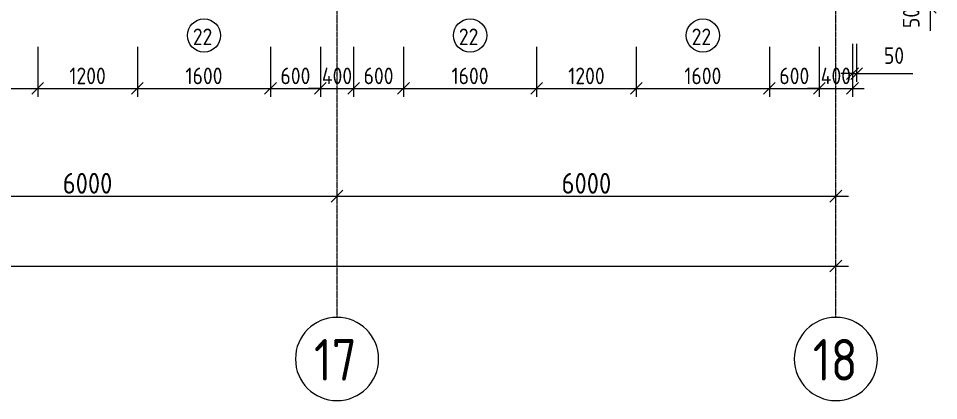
# Model space of a CAD drawing. Header units: millimetres. Extents: x -56773 to 221258, y -262288 to 26541.
# Drawn here: x 51777 to 62844, y -109923 to -105329 of the extents above; entities that cross this region are included whole.
import ezdxf

# ---------------------------------------------------------------- set-up
doc = ezdxf.new("R2010")
doc.units = ezdxf.units.MM
doc.linetypes.add('ADSK_Линия сетки', pattern=[25, 20, -2.5, 0, -2.5])
for name, color, linetype, lineweight in [('Марки окон', 7, 'Continuous', 20), ('Оси', 7, 'Continuous', 9), ('Размеры', 7, 'Continuous', 9)]:
    doc.layers.add(name, color=color, linetype=linetype, lineweight=lineweight)
doc.styles.add('GOST Common', font='', dxfattribs={"width": 0.9, "height": 500})
doc.styles.add('GOST Common_2', font='', dxfattribs={"width": 0.9, "height": 250})
doc.styles.add('GOST Common_3', font='', dxfattribs={"width": 0.9, "height": 200})
doc.styles.get('GOST Common').set_extended_font_data('GOST Common')
doc.styles.get('GOST Common_2').set_extended_font_data('GOST Common')
doc.styles.get('GOST Common_3').set_extended_font_data('GOST Common')
doc.dimstyles.new('ADSK_Основной_2_0', dxfattribs={"dimscale": 304.8, "dimtxt": 201.142999, "dimasz": 0.463911, "dimexe": 0.328084, "dimexo": 0.328084, "dimgap": 0.164042, "dimtad": 1, "dimdec": 3, "dimrnd": 0.001, "dimdsep": 46, "dimtxsty": 'GOST Common_3', "dimblk1": 'OBLIQUE', "dimblk2": 'OBLIQUE', "dimsah": 1, "dimcen": 0.09, "dimdle": 0.328084, "dimazin": 2, "dimtfac": 1, "dimtdec": 4, "dimtix": 1, "dimtmove": 0, "dimatfit": 3, "dimfxl": 1, "dimtvp": 1, "dimtolj": 1, "dimtzin": 0, "dimlwd": 20, "dimlwe": 20, "dimarcsym": 2})
doc.dimstyles.new('ADSK_Основной_2_0_1', dxfattribs={"dimscale": 304.8, "dimtxt": 201.142999, "dimasz": 0.463911, "dimexe": 0.328084, "dimexo": 0.328084, "dimgap": 0.164042, "dimtad": 1, "dimdec": 3, "dimrnd": 0.001, "dimdsep": 46, "dimtxsty": 'GOST Common_3', "dimblk1": 'OBLIQUE', "dimblk2": 'OBLIQUE', "dimsah": 1, "dimcen": 0.09, "dimdle": 0.328084, "dimazin": 2, "dimtfac": 1, "dimtdec": 4, "dimtix": 1, "dimtmove": 1, "dimatfit": 3, "dimfxl": 1, "dimtvp": 1, "dimtolj": 1, "dimtzin": 0, "dimlwd": 20, "dimlwe": 20, "dimarcsym": 2})
doc.dimstyles.new('ADSK_Основной_2_5_мм', dxfattribs={"dimscale": 304.8, "dimtxt": 251.428749, "dimasz": 0.463911, "dimexe": 0.492126, "dimexo": 0.984252, "dimgap": 0.098425, "dimtad": 1, "dimrnd": 0.01, "dimdsep": 46, "dimtxsty": 'GOST Common_2', "dimblk1": 'OBLIQUE', "dimblk2": 'OBLIQUE', "dimsah": 1, "dimcen": 0.09, "dimdle": 0.492126, "dimazin": 2, "dimtfac": 1, "dimtdec": 4, "dimtix": 1, "dimtmove": 0, "dimatfit": 3, "dimfxl": 1, "dimtvp": 1, "dimtolj": 1, "dimtzin": 0, "dimlwd": 20, "dimlwe": 20, "dimarcsym": 2})

# ---------------------------------------------------------------- blocks, each defined once
blk = doc.blocks.new('Ось сетки - Круг_Ø10 мм-8259-Кладочный план 2-го этаж')
at = {"layer": 'Оси', "lineweight": 20}
for start, end in [(360, 180), (180, 360)]:
    blk.add_arc((0, 0), 5, start, end, dxfattribs=at)
blk = doc.blocks.new('_Oblique')
at = {"color": 0, "linetype": 'ByBlock', "lineweight": -2}
blk.add_line((-0.5, -0.5), (0.5, 0.5), dxfattribs=at)
blk = doc.blocks.new('*D4391')
at = {"layer": 'Defpoints', "color": 0, "lineweight": 25, "transparency": 16777216}
for p in [(49609, -107366), (55609, -107366), (55609, -107466)]:
    blk.add_point(p, dxfattribs=at)
at = {"layer": 'Размеры', "color": 0, "lineweight": 20, "transparency": 16777216}
for p, q in [((49459, -107466), (55759, -107466)), ((49609, -107666), (49609, -107616)), ((55609, -107666), (55609, -107616))]:
    blk.add_line(p, q, dxfattribs=at)
at = {"layer": 'Размеры', "color": 0, "lineweight": 20, "transparency": 16777216, "xscale": 141.4, "yscale": 141.4, "zscale": 141.4, "rotation": 180}
blk.add_blockref('_Oblique', (49609, -107466), dxfattribs=at)
at = {"layer": 'Размеры', "color": 0, "lineweight": 20, "transparency": 16777216, "xscale": 141.4, "yscale": 141.4, "zscale": 141.4}
blk.add_blockref('_Oblique', (55609, -107466), dxfattribs=at)
at = {"layer": 'Размеры', "color": 0, "lineweight": 9, "transparency": 16777216, "insert": (52609, -107311), "char_height": 250, "width": 756.84, "attachment_point": 5, "style": 'GOST Common_2'}
blk.add_mtext('\\A1;6000', dxfattribs=at)
blk = doc.blocks.new('*D4392')
at = {"layer": 'Defpoints', "color": 0, "lineweight": 25, "transparency": 16777216}
for p in [(55609, -107366), (61609, -107366), (61609, -107466)]:
    blk.add_point(p, dxfattribs=at)
at = {"layer": 'Размеры', "color": 0, "lineweight": 20, "transparency": 16777216}
for p, q in [((55459, -107466), (61759, -107466)), ((55609, -107666), (55609, -107616)), ((61609, -107666), (61609, -107616))]:
    blk.add_line(p, q, dxfattribs=at)
at = {"layer": 'Размеры', "color": 0, "lineweight": 20, "transparency": 16777216, "xscale": 141.4, "yscale": 141.4, "zscale": 141.4, "rotation": 180}
blk.add_blockref('_Oblique', (55609, -107466), dxfattribs=at)
at = {"layer": 'Размеры', "color": 0, "lineweight": 20, "transparency": 16777216, "xscale": 141.4, "yscale": 141.4, "zscale": 141.4}
blk.add_blockref('_Oblique', (61609, -107466), dxfattribs=at)
at = {"layer": 'Размеры', "color": 0, "lineweight": 9, "transparency": 16777216, "insert": (58609, -107311), "char_height": 250, "width": 756.84, "attachment_point": 5, "style": 'GOST Common_2'}
blk.add_mtext('\\A1;6000', dxfattribs=at)
blk = doc.blocks.new('*D4400')
at = {"layer": 'Defpoints', "color": 0, "lineweight": 25, "transparency": 16777216}
for p in [(-19591, -108206), (61609, -108206), (61609, -108306)]:
    blk.add_point(p, dxfattribs=at)
at = {"layer": 'Размеры', "color": 0, "lineweight": 20, "transparency": 16777216}
for p, q in [((-19741, -108306), (61759, -108306)), ((-19591, -108506), (-19591, -108456)), ((61609, -108506), (61609, -108456))]:
    blk.add_line(p, q, dxfattribs=at)
at = {"layer": 'Размеры', "color": 0, "lineweight": 20, "transparency": 16777216, "xscale": 141.4, "yscale": 141.4, "zscale": 141.4, "rotation": 180}
blk.add_blockref('_Oblique', (-19591, -108306), dxfattribs=at)
at = {"layer": 'Размеры', "color": 0, "lineweight": 20, "transparency": 16777216, "xscale": 141.4, "yscale": 141.4, "zscale": 141.4}
blk.add_blockref('_Oblique', (61609, -108306), dxfattribs=at)
at = {"layer": 'Размеры', "color": 0, "lineweight": 9, "transparency": 16777216, "insert": (21009, -108151), "char_height": 250, "width": 889.8, "attachment_point": 5, "style": 'GOST Common_2'}
blk.add_mtext('\\A1;81200', dxfattribs=at)
blk = doc.blocks.new('*D4519')
at = {"layer": 'Defpoints', "color": 0, "lineweight": 25, "transparency": 16777216}
for p in [(52009, -105571), (50409, -105585), (52009, -106170)]:
    blk.add_point(p, dxfattribs=at)
at = {"layer": 'Размеры', "color": 0, "lineweight": 20, "transparency": 16777216}
for p, q in [((50409, -105685), (50409, -106270)), ((52009, -105671), (52009, -106270)), ((50309, -106170), (52109, -106170))]:
    blk.add_line(p, q, dxfattribs=at)
at = {"layer": 'Размеры', "color": 0, "lineweight": 20, "transparency": 16777216, "xscale": 141.4, "yscale": 141.4, "zscale": 141.4, "rotation": 180}
blk.add_blockref('_Oblique', (50409, -106170), dxfattribs=at)
at = {"layer": 'Размеры', "color": 0, "lineweight": 20, "transparency": 16777216, "xscale": 141.4, "yscale": 141.4, "zscale": 141.4}
blk.add_blockref('_Oblique', (52009, -106170), dxfattribs=at)
at = {"layer": 'Размеры', "color": 0, "lineweight": 9, "transparency": 16777216, "insert": (51209, -106020), "char_height": 200, "width": 560.47, "attachment_point": 5, "style": 'GOST Common_3'}
blk.add_mtext('\\A1;1600', dxfattribs=at)
blk = doc.blocks.new('*D4520')
at = {"layer": 'Defpoints', "color": 0, "lineweight": 25, "transparency": 16777216}
for p in [(52009, -105571), (53209, -105571), (53209, -106170)]:
    blk.add_point(p, dxfattribs=at)
at = {"layer": 'Размеры', "color": 0, "lineweight": 20, "transparency": 16777216}
for p, q in [((52009, -105671), (52009, -106270)), ((53209, -105671), (53209, -106270)), ((51909, -106170), (53309, -106170))]:
    blk.add_line(p, q, dxfattribs=at)
at = {"layer": 'Размеры', "color": 0, "lineweight": 20, "transparency": 16777216, "xscale": 141.4, "yscale": 141.4, "zscale": 141.4, "rotation": 180}
blk.add_blockref('_Oblique', (52009, -106170), dxfattribs=at)
at = {"layer": 'Размеры', "color": 0, "lineweight": 20, "transparency": 16777216, "xscale": 141.4, "yscale": 141.4, "zscale": 141.4}
blk.add_blockref('_Oblique', (53209, -106170), dxfattribs=at)
at = {"layer": 'Размеры', "color": 0, "lineweight": 9, "transparency": 16777216, "insert": (52609, -106020), "char_height": 200, "width": 560.47, "attachment_point": 5, "style": 'GOST Common_3'}
blk.add_mtext('\\A1;1200', dxfattribs=at)
blk = doc.blocks.new('*D4521')
at = {"layer": 'Defpoints', "color": 0, "lineweight": 25, "transparency": 16777216}
for p in [(53209, -105571), (54809, -105571), (54809, -106170)]:
    blk.add_point(p, dxfattribs=at)
at = {"layer": 'Размеры', "color": 0, "lineweight": 20, "transparency": 16777216}
for p, q in [((53209, -105671), (53209, -106270)), ((54809, -105671), (54809, -106270)), ((53109, -106170), (54909, -106170))]:
    blk.add_line(p, q, dxfattribs=at)
at = {"layer": 'Размеры', "color": 0, "lineweight": 20, "transparency": 16777216, "xscale": 141.4, "yscale": 141.4, "zscale": 141.4, "rotation": 180}
blk.add_blockref('_Oblique', (53209, -106170), dxfattribs=at)
at = {"layer": 'Размеры', "color": 0, "lineweight": 20, "transparency": 16777216, "xscale": 141.4, "yscale": 141.4, "zscale": 141.4}
blk.add_blockref('_Oblique', (54809, -106170), dxfattribs=at)
at = {"layer": 'Размеры', "color": 0, "lineweight": 9, "transparency": 16777216, "insert": (54009, -106020), "char_height": 200, "width": 560.47, "attachment_point": 5, "style": 'GOST Common_3'}
blk.add_mtext('\\A1;1600', dxfattribs=at)
blk = doc.blocks.new('*D4522')
at = {"layer": 'Defpoints', "color": 0, "lineweight": 25, "transparency": 16777216}
for p in [(54809, -105571), (55409, -105571), (55409, -106170)]:
    blk.add_point(p, dxfattribs=at)
at = {"layer": 'Размеры', "color": 0, "lineweight": 20, "transparency": 16777216}
for p, q in [((54809, -105671), (54809, -106270)), ((55409, -105671), (55409, -106270)), ((54709, -106170), (55509, -106170))]:
    blk.add_line(p, q, dxfattribs=at)
at = {"layer": 'Размеры', "color": 0, "lineweight": 20, "transparency": 16777216, "xscale": 141.4, "yscale": 141.4, "zscale": 141.4, "rotation": 180}
blk.add_blockref('_Oblique', (54809, -106170), dxfattribs=at)
at = {"layer": 'Размеры', "color": 0, "lineweight": 20, "transparency": 16777216, "xscale": 141.4, "yscale": 141.4, "zscale": 141.4}
blk.add_blockref('_Oblique', (55409, -106170), dxfattribs=at)
at = {"layer": 'Размеры', "color": 0, "lineweight": 9, "transparency": 16777216, "insert": (55109, -106020), "char_height": 200, "width": 454.11, "attachment_point": 5, "style": 'GOST Common_3'}
blk.add_mtext('\\A1;600', dxfattribs=at)
blk = doc.blocks.new('*D4523')
at = {"layer": 'Defpoints', "color": 0, "lineweight": 25, "transparency": 16777216}
for p in [(55409, -105571), (55809, -105571), (55809, -106170)]:
    blk.add_point(p, dxfattribs=at)
at = {"layer": 'Размеры', "color": 0, "lineweight": 20, "transparency": 16777216}
for p, q in [((55409, -105671), (55409, -106270)), ((55809, -105671), (55809, -106270)), ((55409, -106170), (55268, -106170)), ((55409, -106170), (55809, -106170)), ((55809, -106170), (55951, -106170))]:
    blk.add_line(p, q, dxfattribs=at)
at = {"layer": 'Размеры', "color": 0, "lineweight": 20, "transparency": 16777216, "xscale": 141.4, "yscale": 141.4, "zscale": 141.4}
blk.add_blockref('_Oblique', (55409, -106170), dxfattribs=at)
at = {"layer": 'Размеры', "color": 0, "lineweight": 20, "transparency": 16777216, "xscale": 141.4, "yscale": 141.4, "zscale": 141.4, "rotation": 180}
blk.add_blockref('_Oblique', (55809, -106170), dxfattribs=at)
at = {"layer": 'Размеры', "color": 0, "lineweight": 9, "transparency": 16777216, "insert": (55609, -106020), "char_height": 200, "width": 474.56, "attachment_point": 5, "style": 'GOST Common_3'}
blk.add_mtext('\\A1;400', dxfattribs=at)
blk = doc.blocks.new('*D4524')
at = {"layer": 'Defpoints', "color": 0, "lineweight": 25, "transparency": 16777216}
for p in [(55809, -105571), (56409, -105571), (56409, -106170)]:
    blk.add_point(p, dxfattribs=at)
at = {"layer": 'Размеры', "color": 0, "lineweight": 20, "transparency": 16777216}
for p, q in [((55809, -105671), (55809, -106270)), ((56409, -105671), (56409, -106270)), ((55709, -106170), (56509, -106170))]:
    blk.add_line(p, q, dxfattribs=at)
at = {"layer": 'Размеры', "color": 0, "lineweight": 20, "transparency": 16777216, "xscale": 141.4, "yscale": 141.4, "zscale": 141.4, "rotation": 180}
blk.add_blockref('_Oblique', (55809, -106170), dxfattribs=at)
at = {"layer": 'Размеры', "color": 0, "lineweight": 20, "transparency": 16777216, "xscale": 141.4, "yscale": 141.4, "zscale": 141.4}
blk.add_blockref('_Oblique', (56409, -106170), dxfattribs=at)
at = {"layer": 'Размеры', "color": 0, "lineweight": 9, "transparency": 16777216, "insert": (56109, -106020), "char_height": 200, "width": 454.11, "attachment_point": 5, "style": 'GOST Common_3'}
blk.add_mtext('\\A1;600', dxfattribs=at)
blk = doc.blocks.new('*D4525')
at = {"layer": 'Defpoints', "color": 0, "lineweight": 25, "transparency": 16777216}
for p in [(56409, -105571), (58009, -105571), (58009, -106170)]:
    blk.add_point(p, dxfattribs=at)
at = {"layer": 'Размеры', "color": 0, "lineweight": 20, "transparency": 16777216}
for p, q in [((56409, -105671), (56409, -106270)), ((58009, -105671), (58009, -106270)), ((56309, -106170), (58109, -106170))]:
    blk.add_line(p, q, dxfattribs=at)
at = {"layer": 'Размеры', "color": 0, "lineweight": 20, "transparency": 16777216, "xscale": 141.4, "yscale": 141.4, "zscale": 141.4, "rotation": 180}
blk.add_blockref('_Oblique', (56409, -106170), dxfattribs=at)
at = {"layer": 'Размеры', "color": 0, "lineweight": 20, "transparency": 16777216, "xscale": 141.4, "yscale": 141.4, "zscale": 141.4}
blk.add_blockref('_Oblique', (58009, -106170), dxfattribs=at)
at = {"layer": 'Размеры', "color": 0, "lineweight": 9, "transparency": 16777216, "insert": (57209, -106020), "char_height": 200, "width": 560.47, "attachment_point": 5, "style": 'GOST Common_3'}
blk.add_mtext('\\A1;1600', dxfattribs=at)
blk = doc.blocks.new('*D4526')
at = {"layer": 'Defpoints', "color": 0, "lineweight": 25, "transparency": 16777216}
for p in [(58009, -105571), (59209, -105571), (59209, -106170)]:
    blk.add_point(p, dxfattribs=at)
at = {"layer": 'Размеры', "color": 0, "lineweight": 20, "transparency": 16777216}
for p, q in [((58009, -105671), (58009, -106270)), ((59209, -105671), (59209, -106270)), ((57909, -106170), (59309, -106170))]:
    blk.add_line(p, q, dxfattribs=at)
at = {"layer": 'Размеры', "color": 0, "lineweight": 20, "transparency": 16777216, "xscale": 141.4, "yscale": 141.4, "zscale": 141.4, "rotation": 180}
blk.add_blockref('_Oblique', (58009, -106170), dxfattribs=at)
at = {"layer": 'Размеры', "color": 0, "lineweight": 20, "transparency": 16777216, "xscale": 141.4, "yscale": 141.4, "zscale": 141.4}
blk.add_blockref('_Oblique', (59209, -106170), dxfattribs=at)
at = {"layer": 'Размеры', "color": 0, "lineweight": 9, "transparency": 16777216, "insert": (58609, -106020), "char_height": 200, "width": 560.47, "attachment_point": 5, "style": 'GOST Common_3'}
blk.add_mtext('\\A1;1200', dxfattribs=at)
blk = doc.blocks.new('*D4527')
at = {"layer": 'Defpoints', "color": 0, "lineweight": 25, "transparency": 16777216}
for p in [(59209, -105571), (60809, -105571), (60809, -106170)]:
    blk.add_point(p, dxfattribs=at)
at = {"layer": 'Размеры', "color": 0, "lineweight": 20, "transparency": 16777216}
for p, q in [((59209, -105671), (59209, -106270)), ((60809, -105671), (60809, -106270)), ((59109, -106170), (60909, -106170))]:
    blk.add_line(p, q, dxfattribs=at)
at = {"layer": 'Размеры', "color": 0, "lineweight": 20, "transparency": 16777216, "xscale": 141.4, "yscale": 141.4, "zscale": 141.4, "rotation": 180}
blk.add_blockref('_Oblique', (59209, -106170), dxfattribs=at)
at = {"layer": 'Размеры', "color": 0, "lineweight": 20, "transparency": 16777216, "xscale": 141.4, "yscale": 141.4, "zscale": 141.4}
blk.add_blockref('_Oblique', (60809, -106170), dxfattribs=at)
at = {"layer": 'Размеры', "color": 0, "lineweight": 9, "transparency": 16777216, "insert": (60009, -106020), "char_height": 200, "width": 560.47, "attachment_point": 5, "style": 'GOST Common_3'}
blk.add_mtext('\\A1;1600', dxfattribs=at)
blk = doc.blocks.new('*D4528')
at = {"layer": 'Defpoints', "color": 0, "lineweight": 25, "transparency": 16777216}
for p in [(60809, -105571), (61409, -105571), (61409, -106170)]:
    blk.add_point(p, dxfattribs=at)
at = {"layer": 'Размеры', "color": 0, "lineweight": 20, "transparency": 16777216}
for p, q in [((60809, -105671), (60809, -106270)), ((61409, -105671), (61409, -106270)), ((60709, -106170), (61509, -106170))]:
    blk.add_line(p, q, dxfattribs=at)
at = {"layer": 'Размеры', "color": 0, "lineweight": 20, "transparency": 16777216, "xscale": 141.4, "yscale": 141.4, "zscale": 141.4, "rotation": 180}
blk.add_blockref('_Oblique', (60809, -106170), dxfattribs=at)
at = {"layer": 'Размеры', "color": 0, "lineweight": 20, "transparency": 16777216, "xscale": 141.4, "yscale": 141.4, "zscale": 141.4}
blk.add_blockref('_Oblique', (61409, -106170), dxfattribs=at)
at = {"layer": 'Размеры', "color": 0, "lineweight": 9, "transparency": 16777216, "insert": (61109, -106020), "char_height": 200, "width": 454.11, "attachment_point": 5, "style": 'GOST Common_3'}
blk.add_mtext('\\A1;600', dxfattribs=at)
blk = doc.blocks.new('*D4529')
at = {"layer": 'Defpoints', "color": 0, "lineweight": 25, "transparency": 16777216}
for p in [(61409, -105571), (61809, -105536), (61809, -106170)]:
    blk.add_point(p, dxfattribs=at)
at = {"layer": 'Размеры', "color": 0, "lineweight": 20, "transparency": 16777216}
for p, q in [((61409, -105671), (61409, -106270)), ((61809, -105636), (61809, -106270)), ((61409, -106170), (61268, -106170)), ((61409, -106170), (61809, -106170)), ((61809, -106170), (61951, -106170))]:
    blk.add_line(p, q, dxfattribs=at)
at = {"layer": 'Размеры', "color": 0, "lineweight": 20, "transparency": 16777216, "xscale": 141.4, "yscale": 141.4, "zscale": 141.4}
blk.add_blockref('_Oblique', (61409, -106170), dxfattribs=at)
at = {"layer": 'Размеры', "color": 0, "lineweight": 20, "transparency": 16777216, "xscale": 141.4, "yscale": 141.4, "zscale": 141.4, "rotation": 180}
blk.add_blockref('_Oblique', (61809, -106170), dxfattribs=at)
at = {"layer": 'Размеры', "color": 0, "lineweight": 9, "transparency": 16777216, "insert": (61609, -106020), "char_height": 200, "width": 474.56, "attachment_point": 5, "style": 'GOST Common_3'}
blk.add_mtext('\\A1;400', dxfattribs=at)
blk = doc.blocks.new('*D4530')
at = {"layer": 'Defpoints', "color": 0, "lineweight": 25, "transparency": 16777216}
for p in [(61809, -105536), (61859, -105536), (61859, -105992)]:
    blk.add_point(p, dxfattribs=at)
at = {"layer": 'Размеры', "color": 0, "lineweight": 20, "transparency": 16777216}
for p, q in [((61809, -105636), (61809, -106092)), ((61859, -105636), (61859, -106092)), ((61809, -105992), (61668, -105992)), ((61809, -105992), (61859, -105992)), ((61859, -105992), (62534, -105992))]:
    blk.add_line(p, q, dxfattribs=at)
at = {"layer": 'Размеры', "color": 0, "lineweight": 20, "transparency": 16777216, "xscale": 141.4, "yscale": 141.4, "zscale": 141.4}
blk.add_blockref('_Oblique', (61809, -105992), dxfattribs=at)
at = {"layer": 'Размеры', "color": 0, "lineweight": 20, "transparency": 16777216, "xscale": 141.4, "yscale": 141.4, "zscale": 141.4, "rotation": 180}
blk.add_blockref('_Oblique', (61859, -105992), dxfattribs=at)
at = {"layer": 'Размеры', "color": 0, "lineweight": 9, "transparency": 16777216, "insert": (62187, -105676), "char_height": 200, "width": 302.74, "attachment_point": 1, "line_spacing_factor": 1.022761, "style": 'GOST Common_3'}
blk.add_mtext('\\A1;50', dxfattribs=at)
blk = doc.blocks.new('*D4545')
at = {"layer": 'Defpoints', "color": 0, "lineweight": 25, "transparency": 16777216}
for p in [(62201, -105144), (62201, -105194), (62744, -105194)]:
    blk.add_point(p, dxfattribs=at)
at = {"layer": 'Размеры', "color": 0, "lineweight": 20, "transparency": 16777216}
for p, q in [((62744, -105144), (62744, -105003)), ((62301, -105144), (62844, -105144)), ((62301, -105194), (62844, -105194)), ((62744, -105144), (62744, -105194)), ((62744, -105194), (62744, -105477))]:
    blk.add_line(p, q, dxfattribs=at)
at = {"layer": 'Размеры', "color": 0, "lineweight": 20, "transparency": 16777216, "xscale": 141.4, "yscale": 141.4, "zscale": 141.4}
for p, rotation in [((62744, -105144), 270), ((62744, -105194), 90)]:
    blk.add_blockref('_Oblique', p, dxfattribs=dict(at, rotation=rotation))
at = {"layer": 'Размеры', "color": 0, "lineweight": 9, "transparency": 16777216, "insert": (62415, -105445), "char_height": 200, "width": 302.74, "attachment_point": 1, "rotation": 90, "line_spacing_factor": 1.022761, "style": 'GOST Common_3'}
blk.add_mtext('\\A1;50', dxfattribs=at)
blk = doc.blocks.new('М_окна1 - Маркировка типоразмера-1510237-Кладочный план 2-го этаж')
at = {"layer": 'Марки окон'}
blk.add_circle((0, 0), 2, dxfattribs=at)

msp = doc.modelspace()

# ---------------------------------------------------------------- linework, layer by layer
at = {"layer": 'Оси', "linetype": 'ADSK_Линия сетки', "lineweight": 5}
for p, q in [((55609.3615, -108922.9178), (55609.3615, -87921.5904)), ((61609.3615, -108922.9178), (61609.3615, -87921.5904))]:
    msp.add_line(p, q, dxfattribs=at)

# ---------------------------------------------------------------- block references
at = {"layer": 'Марки окон', "xscale": 99.99999999999993, "yscale": 99.99999999999993, "zscale": 99.99999999999993}
for p in [(54009.3615, -105534.0666), (57209.3615, -105534.0666), (60009.3615, -105534.0666)]:
    msp.add_blockref('М_окна1 - Маркировка типоразмера-1510237-Кладочный план 2-го этаж', p, dxfattribs=at)
at = {"layer": 'Оси', "lineweight": 20, "xscale": 99.99999999999993, "yscale": 99.99999999999993, "zscale": 99.99999999999993}
for p in [(55609.3615, -109422.9178), (61609.3615, -109422.9178)]:
    msp.add_blockref('Ось сетки - Круг_Ø10 мм-8259-Кладочный план 2-го этаж', p, dxfattribs=at)

# ---------------------------------------------------------------- texts
at = {"layer": 'Марки окон', "lineweight": 5, "char_height": 200, "width": 317.46825, "attachment_point": 1, "style": 'GOST Common_3'}
for insert in [(53874.8041, -105450.2812), (57074.8041, -105450.2812), (59874.8041, -105450.2812)]:
    msp.add_mtext('22', dxfattribs=dict(at, insert=insert))
at = {"layer": 'Оси', "char_height": 500, "width": 671.012437, "attachment_point": 1, "style": 'GOST Common'}
for s, insert in [('17', (55331.7808, -109183.0512)), ('18', (61331.7808, -109183.0512))]:
    msp.add_mtext(s, dxfattribs=dict(at, insert=insert))

# ---------------------------------------------------------------- dimensions: what is measured, and where the dimension line sits
at = {"layer": 'Размеры', "lineweight": 9}
dim = msp.add_linear_dim(base=(62744.4791, -105194.0666), p1=(62201.4807, -105144.0666), p2=(62201.3926, -105194.0666), angle=90, dimstyle='ADSK_Основной_2_0', override={"dimpost": '<>', "dimfxl": 50.000078}, dxfattribs=at)
dim.commit()
dim.dimension.update_dxf_attribs({"geometry": '*D4545', "text_midpoint": (62548.7648, -105476.8666), "dimtype": 160, "text_rotation": 90})
for base, p1, p2, dimstyle, override, picture, middle in [((52009.3615, -106170.3311), (50409.3615, -105585.0977), (52009.3615, -105571.4647), 'ADSK_Основной_2_0_1', {"dimpost": '<>', "dimfxl": 1600.05808}, '*D4519', (51209.3615, -106020.3311)), ((53209.3615, -106170.3311), (52009.3615, -105571.4647), (53209.3615, -105571.4647), 'ADSK_Основной_2_0_1', {"dimpost": '<>', "dimfxl": 1200}, '*D4520', (52609.3615, -106020.3311)), ((54809.3615, -106170.3311), (53209.3615, -105571.4647), (54809.3615, -105571.4647), 'ADSK_Основной_2_0_1', {"dimpost": '<>', "dimfxl": 1600}, '*D4521', (54009.3615, -106020.3311)), ((55409.3615, -106170.3311), (54809.3615, -105571.4647), (55409.3615, -105570.8038), 'ADSK_Основной_2_0_1', {"dimpost": '<>', "dimfxl": 600.000364}, '*D4522', (55109.3615, -106020.3311)), ((55809.3615, -106170.3311), (55409.3615, -105570.8038), (55809.3615, -105570.8038), 'ADSK_Основной_2_0_1', {"dimpost": '<>', "dimfxl": 400}, '*D4523', (55609.3615, -106020.3311)), ((56409.3615, -106170.3311), (55809.3615, -105570.8038), (56409.3615, -105571.4647), 'ADSK_Основной_2_0_1', {"dimpost": '<>', "dimfxl": 600.000364}, '*D4524', (56109.3615, -106020.3311)), ((58009.3615, -106170.3311), (56409.3615, -105571.4647), (58009.3615, -105571.4647), 'ADSK_Основной_2_0_1', {"dimpost": '<>', "dimfxl": 1600}, '*D4525', (57209.3615, -106020.3311)), ((59209.3615, -106170.3311), (58009.3615, -105571.4647), (59209.3615, -105571.4647), 'ADSK_Основной_2_0_1', {"dimpost": '<>', "dimfxl": 1200}, '*D4526', (58609.3615, -106020.3311)), ((60809.3615, -106170.3311), (59209.3615, -105571.4647), (60809.3615, -105571.4647), 'ADSK_Основной_2_0_1', {"dimpost": '<>', "dimfxl": 1600}, '*D4527', (60009.3615, -106020.3311)), ((61409.3615, -106170.3311), (60809.3615, -105571.4647), (61409.3615, -105570.8038), 'ADSK_Основной_2_0_1', {"dimpost": '<>', "dimfxl": 600.000364}, '*D4528', (61109.3615, -106020.3311)), ((61809.3615, -106170.3311), (61409.3615, -105570.8038), (61809.3615, -105536.1858), 'ADSK_Основной_2_0_1', {"dimpost": '<>', "dimfxl": 401.49522}, '*D4529', (61609.3615, -106020.3311)), ((55609.3615, -107466.29), (49609.3615, -107366.3051), (55609.3615, -107366.3051), 'ADSK_Основной_2_5_мм', {"dimpost": '<>', "dimfxl": 6000}, '*D4391', (52609.3615, -107311.29)), ((61609.3615, -107466.29), (55609.3615, -107366.3051), (61609.3615, -107366.3051), 'ADSK_Основной_2_5_мм', {"dimpost": '<>', "dimfxl": 6000}, '*D4392', (58609.3615, -107311.29)), ((61609.3615, -108306.29), (-19590.6385, -108206.3051), (61609.3615, -108206.3051), 'ADSK_Основной_2_5_мм', {"dimpost": '<>', "dimfxl": 81200}, '*D4400', (21009.3615, -108151.29))]:
    dim = msp.add_linear_dim(base=base, p1=p1, p2=p2, dimstyle=dimstyle, override=override, dxfattribs=at)
    dim.commit()
    dim.dimension.update_dxf_attribs({"geometry": picture, "text_midpoint": middle})
dim = msp.add_linear_dim(base=(61859.3615, -105992.2988), p1=(61809.3615, -105536.1858), p2=(61859.3615, -105536.1858), dimstyle='ADSK_Основной_2_0', override={"dimpost": '<>', "dimfxl": 50}, dxfattribs=at)
dim.commit()
dim.dimension.update_dxf_attribs({"geometry": '*D4530', "text_midpoint": (62337.8758, -105992.2988), "dimtype": 160})

doc.saveas('drawing.dxf')
